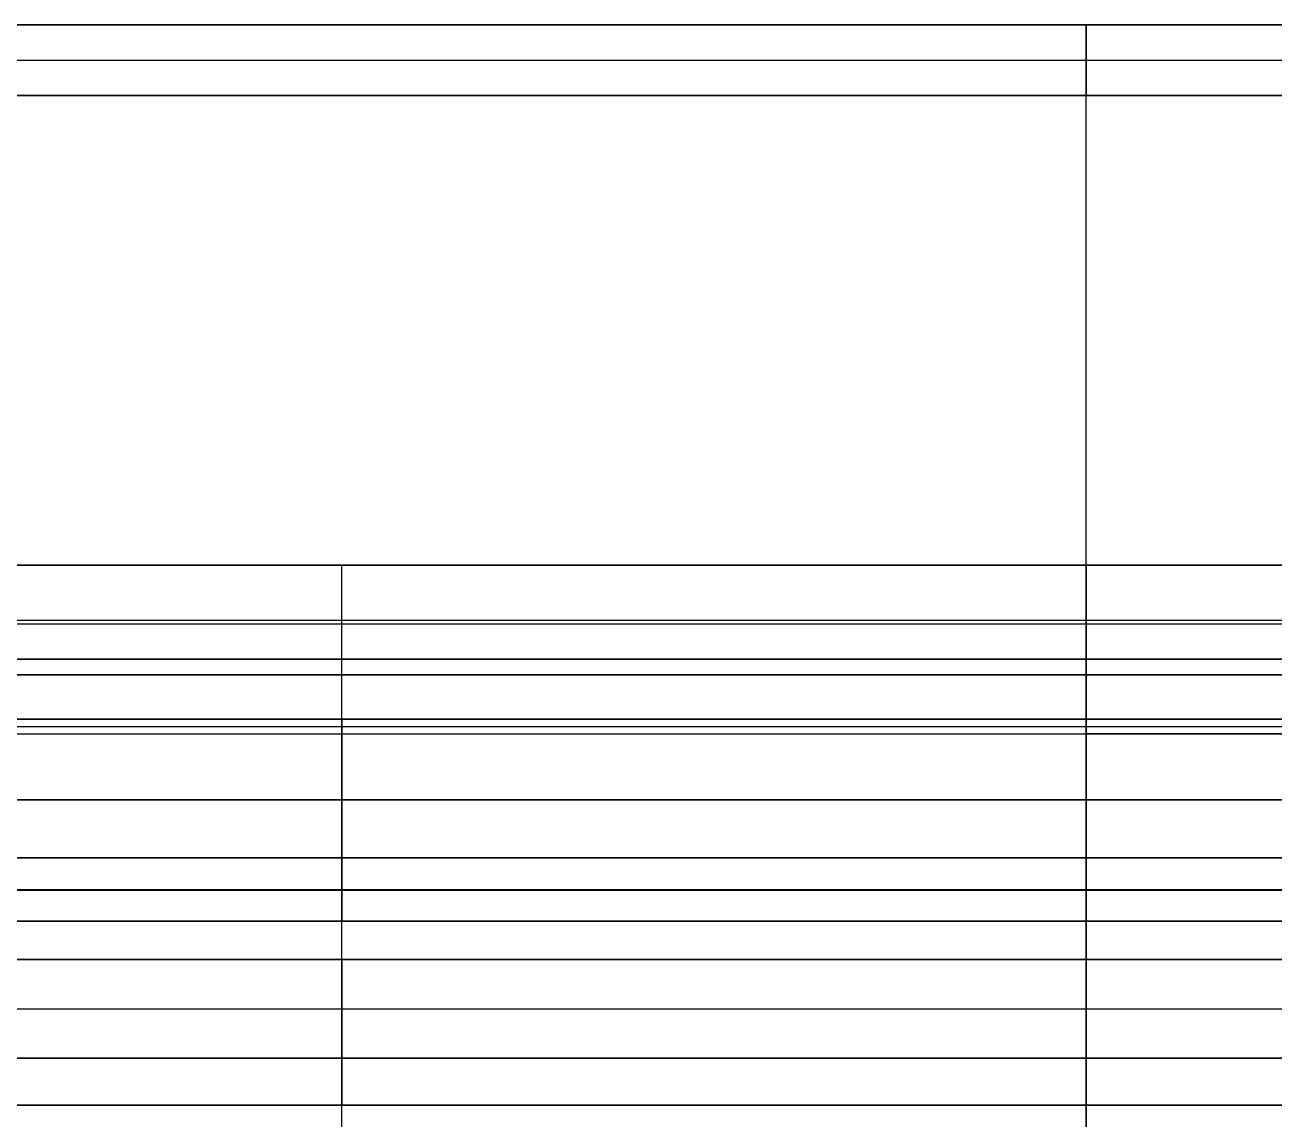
# Model space of a CAD drawing. Header units: millimetres. Extents: x 20.2 to 60.2, y 0 to 42.2.
# Drawn here: x 38.043 to 40.576, y 40.028 to 42.246 of the extents above; entities that cross this region are included whole.
import ezdxf

# ---------------------------------------------------------------- set-up
doc = ezdxf.new("R2010")
doc.units = ezdxf.units.MM
doc.layers.add('CHARGING$Platiene Rund Transmitter', color=178, linetype='Continuous', true_color=0x000000)

msp = doc.modelspace()

# ---------------------------------------------------------------- linework, layer by layer
at = {"layer": 'CHARGING$Platiene Rund Transmitter', "color": 254, "true_color": 0xcad1ee}
for p, q in [((37.4721, 42.2461, -1.2083), (42.9185, 42.2461, -1.2083)), ((40.1953, 42.2461, -1.0178), (40.1953, 42.2461, -1.3987)), ((40.1953, 42.1033, -1.4939), (40.1953, 42.2461, -1.3987)), ((40.1953, 42.2461, -1.0178), (40.1953, 42.1033, -0.9226)), ((37.2827, 42.1747, -0.9702), (43.1071, 42.1747, -0.9702)), ((37.2835, 42.1747, -1.4463), (43.1071, 42.1747, -1.4463)), ((40.1953, 39.9608, -1.4939), (40.1953, 42.1033, -1.4939)), ((40.1953, 39.9608, -0.9226), (40.1953, 42.1033, -0.9226)), ((37.1767, 41.1511, 0.1561), (43.2139, 41.1511, 0.1561)), ((37.1767, 41.1511, -2.9481), (40.1953, 41.1511, -2.9481)), ((38.686, 41.1511, -2.8053), (38.686, 41.1511, -3.091)), ((40.1953, 41.1511, 0.299), (40.1953, 41.1511, 0.0133)), ((40.1953, 41.1511, -2.9481), (43.2139, 41.1511, -2.9481)), ((40.1953, 41.1511, -3.091), (40.1953, 40.9283, -3.091)), ((40.1953, 40.9283, 0.299), (40.1953, 41.1511, 0.299)), ((37.1767, 41.0397, -3.091), (43.2139, 41.0397, -3.091)), ((37.1767, 41.0397, 0.299), (43.2139, 41.0397, 0.299)), ((37.2541, 41.032, -1.4939), (43.1365, 41.032, -1.4939)), ((37.2541, 41.032, -0.9226), (43.1365, 41.032, -0.9226)), ((38.686, 38.0087, -2.6149), (38.686, 40.9606, -2.6149)), ((40.1953, 40.9606, -0.1771), (40.1953, 38.0087, -0.1771)), ((40.1953, 40.9283, 0.299), (40.1953, 40.9283, 0.0133)), ((40.1953, 40.9283, -2.8053), (40.1953, 40.9283, -3.091)), ((40.1953, 37.2469, -2.8053), (40.1953, 40.9283, -2.8053)), ((40.1953, 40.9283, 0.0133), (40.1953, 37.2469, 0.0133))]:
    msp.add_line(p, q, dxfattribs=at)
at = {"layer": 'CHARGING$Platiene Rund Transmitter', "color": 7, "true_color": 0xcaffee}
for p, q in [((40.1953, 40.9283, 0.299), (40.1953, 40.9283, 0.0133)), ((40.1953, 40.9283, -2.8053), (40.1953, 40.9283, -3.091)), ((40.1953, 40.056, -2.8053), (40.1953, 40.9283, -2.8053)), ((40.1953, 40.9283, 0.0133), (40.1953, 40.056, 0.0133)), ((38.686, 40.8388, -3.1536), (38.686, 40.8092, -3.2351)), ((40.1953, 40.8092, 0.4431), (40.1953, 40.8388, 0.3616)), ((37.1767, 40.824, 0.4023), (43.2139, 40.824, 0.4023)), ((37.1767, 40.824, -3.1943), (40.1953, 40.824, -3.1943)), ((40.1953, 40.824, -3.1943), (43.2139, 40.824, -3.1943)), ((38.686, 40.5579, -3.2682), (38.686, 40.4292, -3.0843)), ((40.1953, 40.4292, 0.2923), (40.1953, 40.5579, 0.4762)), ((37.1767, 40.4936, 0.3842), (43.2139, 40.4936, 0.3842)), ((37.1767, 40.4936, -3.1762), (40.1953, 40.4936, -3.1762)), ((37.1767, 40.4921, -2.8053), (43.2139, 40.4921, -2.8053)), ((37.1767, 40.4921, 0.0133), (43.2139, 40.4921, 0.0133)), ((40.1953, 40.4936, -3.1762), (43.2139, 40.4936, -3.1762)), ((38.686, 40.3512, -3.0437), (38.686, 40.1512, -3.0438)), ((40.1953, 40.1512, 0.2518), (40.1953, 40.3512, 0.2517)), ((37.1767, 40.2512, 0.2518), (43.2139, 40.2512, 0.2518)), ((37.1767, 40.2512, -3.0438), (40.1953, 40.2512, -3.0438)), ((40.1953, 40.2512, -3.0438), (43.2139, 40.2512, -3.0438)), ((40.1953, 40.056, 0.1565), (40.1953, 40.056, 0.0133)), ((40.1953, 40.056, -2.8053), (40.1953, 40.056, -2.9485))]:
    msp.add_line(p, q, dxfattribs=at)
at = {"layer": 'CHARGING$Platiene Rund Transmitter', "color": 254, "true_color": 0xcad1ee}
for points in [[(37.4721, 42.2461, -1.0178), (40.1953, 42.2461, -1.0178), (42.9185, 42.2461, -1.0178)], [(42.9185, 42.2461, -1.3987), (40.1953, 42.2461, -1.3987), (37.4721, 42.2461, -1.3987)], [(43.1659, 42.1033, -1.4939), (40.1953, 42.1033, -1.4939), (37.2247, 42.1033, -1.4939)], [(37.2247, 42.1033, -0.9226), (40.1953, 42.1033, -0.9226), (43.1659, 42.1033, -0.9226)], [(40.1953, 41.1511, -2.8053), (38.686, 41.1511, -2.8053), (37.1767, 41.1511, -2.8053)], [(37.1767, 41.1511, 0.0133), (40.1953, 41.1511, 0.0133), (43.2139, 41.1511, 0.0133)], [(37.1767, 41.1511, 0.299), (40.1953, 41.1511, 0.299), (43.2139, 41.1511, 0.299)], [(40.1953, 41.1511, -3.091), (38.686, 41.1511, -3.091), (37.1767, 41.1511, -3.091)], [(43.2139, 41.1511, -2.8053), (41.7046, 41.1511, -2.8053), (40.1953, 41.1511, -2.8053)], [(40.1953, 41.1511, -2.8053), (40.1953, 41.1511, -2.9481), (40.1953, 41.1511, -3.091)], [(43.2139, 41.1511, -3.091), (41.7046, 41.1511, -3.091), (40.1953, 41.1511, -3.091)], [(40.1953, 40.9606, -2.6149), (38.686, 40.9606, -2.6149), (37.1767, 40.9606, -2.6149)], [(37.1767, 40.9606, -0.1771), (40.1953, 40.9606, -0.1771), (43.2139, 40.9606, -0.1771)], [(40.1953, 38.0087, -2.6149), (40.1953, 39.4846, -2.6149), (40.1953, 40.9606, -2.6149)], [(43.2139, 40.9606, -2.6149), (41.7046, 40.9606, -2.6149), (40.1953, 40.9606, -2.6149)], [(43.2139, 40.9283, -3.091), (40.1953, 40.9283, -3.091), (37.1767, 40.9283, -3.091)], [(37.1767, 40.9283, 0.299), (40.1953, 40.9283, 0.299), (43.2139, 40.9283, 0.299)], [(37.1767, 40.9283, 0.0133), (40.1953, 40.9283, 0.0133), (43.2139, 40.9283, 0.0133)], [(43.2139, 40.9283, -2.8053), (40.1953, 40.9283, -2.8053), (37.1767, 40.9283, -2.8053)]]:
    msp.add_open_spline(points, degree=2, dxfattribs=at)
at = {"layer": 'CHARGING$Platiene Rund Transmitter', "color": 254, "true_color": 0xcad1ee, "extrusion": (1, 3.73088e-14, 3.73088e-14)}
msp.add_rational_spline([(38.686, 40.9606, -2.6149), (38.686, 41.1511, -2.6149), (38.686, 41.1511, -2.8053)], [1, 0.707106781187, 1], degree=2, dxfattribs=at)
at = {"layer": 'CHARGING$Platiene Rund Transmitter', "color": 254, "true_color": 0xcad1ee, "extrusion": (1, 1.11927e-13, 1.11927e-13)}
msp.add_rational_spline([(40.1953, 40.9606, -2.6149), (40.1953, 41.1511, -2.6149), (40.1953, 41.1511, -2.8053)], [1, 0.707106781187, 1], degree=2, dxfattribs=at)
at = {"layer": 'CHARGING$Platiene Rund Transmitter', "color": 254, "true_color": 0xcad1ee, "extrusion": (1, -7.46177e-14, 3.73088e-14)}
msp.add_rational_spline([(40.1953, 40.9606, -0.1771), (40.1953, 41.1511, -0.1771), (40.1953, 41.1511, 0.0133)], [1, 0.707106781187, 1], degree=2, dxfattribs=at)
at = {"layer": 'CHARGING$Platiene Rund Transmitter', "color": 7, "true_color": 0xcaffee}
for points, degree in [([(40.1953, 40.9283, -3.091), (38.686, 40.9283, -3.091), (37.1767, 40.9283, -3.091)], 2), ([(37.1767, 40.9283, 0.299), (40.1953, 40.9283, 0.299), (43.2139, 40.9283, 0.299)], 2), ([(37.1767, 40.9283, -2.8053), (40.1953, 40.9283, -2.8053), (43.2139, 40.9283, -2.8053)], 2), ([(43.2139, 40.9283, 0.0133), (40.1953, 40.9283, 0.0133), (37.1767, 40.9283, 0.0133)], 2), ([(43.2139, 40.9283, -3.091), (41.7046, 40.9283, -3.091), (40.1953, 40.9283, -3.091)], 2), ([(40.1953, 40.8388, -3.1536), (38.686, 40.8388, -3.1536), (37.1767, 40.8388, -3.1536)], 2), ([(37.1767, 40.8388, 0.3616), (40.1953, 40.8388, 0.3616), (43.2139, 40.8388, 0.3616)], 2), ([(43.2139, 40.8388, -3.1536), (41.7046, 40.8388, -3.1536), (40.1953, 40.8388, -3.1536)], 2), ([(40.1953, 40.8092, -3.2351), (40.1953, 40.824, -3.1943), (40.1953, 40.8388, -3.1536)], 2), ([(37.1767, 40.8092, 0.4431), (40.1953, 40.8092, 0.4431), (43.2139, 40.8092, 0.4431)], 2), ([(37.1767, 40.8092, -3.2351), (38.686, 40.8092, -3.2351), (40.1953, 40.8092, -3.2351)], 2), ([(43.2139, 40.8092, -3.2351), (41.7046, 40.8092, -3.2351), (40.1953, 40.8092, -3.2351)], 2), ([(37.1767, 40.6749, 0.537), (40.1953, 40.6749, 0.537), (43.2139, 40.6749, 0.537)], 2), ([(40.1953, 40.6749, -3.329), (38.686, 40.6749, -3.329), (37.1767, 40.6749, -3.329)], 2), ([(43.2139, 40.6749, -3.329), (41.7046, 40.6749, -3.329), (40.1953, 40.6749, -3.329)], 2), ([(37.1767, 40.5579, 0.4762), (40.1953, 40.5579, 0.4762), (43.2139, 40.5579, 0.4762)], 2), ([(40.1953, 40.5579, -3.2682), (38.686, 40.5579, -3.2682), (37.1767, 40.5579, -3.2682)], 2), ([(43.2139, 40.5579, -3.2682), (41.7046, 40.5579, -3.2682), (40.1953, 40.5579, -3.2682)], 2), ([(40.1953, 40.4292, -3.0843), (40.1953, 40.4936, -3.1762), (40.1953, 40.5579, -3.2682)], 2), ([(43.2139, 40.4292, 0.2923), (40.1953, 40.4292, 0.2923), (37.1767, 40.4292, 0.2923)], 2), ([(37.1767, 40.4292, -3.0843), (38.686, 40.4292, -3.0843), (40.1953, 40.4292, -3.0843)], 2), ([(40.1953, 40.4292, -3.0843), (41.7046, 40.4292, -3.0843), (43.2139, 40.4292, -3.0843)], 2), ([(43.2139, 40.3512, 0.2517), (40.1953, 40.3512, 0.2517), (37.1767, 40.3512, 0.2517)], 2), ([(37.1767, 40.3512, -3.0437), (38.686, 40.3512, -3.0437), (40.1953, 40.3512, -3.0437)], 2), ([(37.1767, 40.3512, 0.2517), (40.1953, 40.3512, 0.2517), (43.2139, 40.3512, 0.2517)], 2), ([(40.1953, 40.3512, -3.0437), (38.686, 40.3512, -3.0437), (37.1767, 40.3512, -3.0437)], 2), ([(40.1953, 40.1512, -3.0438), (40.1953, 40.2512, -3.0438), (40.1953, 40.3512, -3.0437)], 2), ([(40.1953, 40.3512, -3.0437), (41.7046, 40.3512, -3.0437), (43.2139, 40.3512, -3.0437)], 2), ([(43.2139, 40.3512, -3.0437), (41.7046, 40.3512, -3.0437), (40.1953, 40.3512, -3.0437)], 2), ([(37.1767, 40.1512, -3.0438), (38.1829, 40.1512, -3.0438), (39.1891, 40.1512, -3.0438), (40.1953, 40.1512, -3.0438)], 3), ([(43.2139, 40.1512, 0.2518), (40.1953, 40.1512, 0.2518), (37.1767, 40.1512, 0.2518)], 2), ([(40.1953, 40.1512, -3.0438), (38.686, 40.1512, -3.0438), (37.1767, 40.1512, -3.0438)], 2), ([(37.1767, 40.1512, 0.2518), (40.1953, 40.1512, 0.2518), (43.2139, 40.1512, 0.2518)], 2), ([(40.1953, 40.1512, -3.0438), (41.2015, 40.1512, -3.0438), (42.2077, 40.1512, -3.0438), (43.2139, 40.1512, -3.0438)], 3), ([(43.2139, 40.1512, -3.0438), (41.7046, 40.1512, -3.0438), (40.1953, 40.1512, -3.0438)], 2), ([(37.1767, 40.056, -2.8053), (40.1953, 40.056, -2.8053), (43.2139, 40.056, -2.8053)], 2), ([(43.2139, 40.056, 0.0133), (40.1953, 40.056, 0.0133), (37.1767, 40.056, 0.0133)], 2), ([(37.1767, 40.056, -2.9485), (38.686, 40.056, -2.9485), (40.1953, 40.056, -2.9485)], 2), ([(43.2139, 40.056, 0.1565), (40.1953, 40.056, 0.1565), (37.1767, 40.056, 0.1565)], 2), ([(40.1953, 40.056, -2.9485), (41.7046, 40.056, -2.9485), (43.2139, 40.056, -2.9485)], 2)]:
    msp.add_open_spline(points, degree=degree, dxfattribs=at)
at = {"layer": 'CHARGING$Platiene Rund Transmitter', "color": 7, "true_color": 0xcaffee, "extrusion": (1, 0, 0)}
msp.add_rational_spline([(38.686, 40.8388, -3.1536), (38.686, 40.8616, -3.091), (38.686, 40.9283, -3.091)], [0.895504279422, 0.77517249094, 1], degree=2, dxfattribs=at)
at = {"layer": 'CHARGING$Platiene Rund Transmitter', "color": 7, "true_color": 0xcaffee, "extrusion": (1, -2.13132e-13, 3.04384e-13)}
msp.add_rational_spline([(40.1953, 40.8388, -3.1536), (40.1953, 40.8616, -3.091), (40.1953, 40.9283, -3.091)], [0.895504279422, 0.77517249094, 1], degree=2, dxfattribs=at)
at = {"layer": 'CHARGING$Platiene Rund Transmitter', "color": 7, "true_color": 0xcaffee, "extrusion": (-1, -1.06566e-13, -1.52192e-13)}
msp.add_rational_spline([(40.1953, 40.8388, 0.3616), (40.1953, 40.8616, 0.299), (40.1953, 40.9283, 0.299)], [0.895504279422, 0.775172490939, 1], degree=2, dxfattribs=at)
at = {"layer": 'CHARGING$Platiene Rund Transmitter', "color": 7, "true_color": 0xcaffee, "extrusion": (-1, -1.04635e-14, 7.94119e-14)}
msp.add_rational_spline([(38.686, 40.8092, -3.2351), (38.686, 40.7749, -3.329), (38.686, 40.6749, -3.329), (38.686, 40.6006, -3.329), (38.686, 40.5579, -3.2682)], [0.895504279422, 0.77517249094, 1, 0.822659997503, 0.8600704533], degree=2, knots=[1.935835, 1.935835, 1.935835, 3.141593, 3.141593, 4.092673, 4.092673, 4.092673], dxfattribs=at)
at = {"layer": 'CHARGING$Platiene Rund Transmitter', "color": 7, "true_color": 0xcaffee, "extrusion": (-1, -5.06369e-14, 1.69637e-13)}
msp.add_rational_spline([(40.1953, 40.5579, -3.2682), (40.1953, 40.6006, -3.329), (40.1953, 40.6749, -3.329), (40.1953, 40.7749, -3.329), (40.1953, 40.8092, -3.2351)], [0.860070435461, 0.822660039784, 1, 0.775172544543, 0.895504222043], degree=2, knots=[0, 0, 0, 0.1442897, 0.1442897, 0.3272168, 0.3272168, 0.3272168], dxfattribs=at)
at = {"layer": 'CHARGING$Platiene Rund Transmitter', "color": 7, "true_color": 0xcaffee, "extrusion": (1, -1.04635e-14, -7.94119e-14)}
msp.add_rational_spline([(40.1953, 40.8092, 0.4431), (40.1953, 40.7749, 0.537), (40.1953, 40.6749, 0.537), (40.1953, 40.6006, 0.537), (40.1953, 40.5579, 0.4762)], [0.895504279422, 0.77517249094, 1, 0.822659997502, 0.8600704533], degree=2, knots=[1.935835, 1.935835, 1.935835, 3.141593, 3.141593, 4.092673, 4.092673, 4.092673], dxfattribs=at)
at = {"layer": 'CHARGING$Platiene Rund Transmitter', "color": 7, "true_color": 0xcaffee, "extrusion": (1, 1.43321e-13, 2.7546e-13)}
msp.add_rational_spline([(38.686, 40.3512, -3.0437), (38.686, 40.3512, -3.0437), (38.686, 40.3512, -3.0437), (38.686, 40.4007, -3.0437), (38.686, 40.4292, -3.0843)], [0.999913263926, 0.99995662554, 1, 0.822659997503, 0.8600704533], degree=2, knots=[3.14136, 3.14136, 3.14136, 3.1415927, 3.1415927, 4.0926731, 4.0926731, 4.0926731], dxfattribs=at)
at = {"layer": 'CHARGING$Platiene Rund Transmitter', "color": 7, "true_color": 0xcaffee, "extrusion": (1, -1.43321e-13, -6.25578e-13)}
msp.add_rational_spline([(40.1953, 40.3512, -3.0437), (40.1953, 40.3512, -3.0437), (40.1953, 40.3512, -3.0437), (40.1953, 40.4007, -3.0437), (40.1953, 40.4292, -3.0843)], [0.999913263926, 0.99995662554, 1, 0.822659997503, 0.8600704533], degree=2, knots=[0, 0, 0, 0.00002347, 0.00002347, 0.09599243, 0.09599243, 0.09599243], dxfattribs=at)
at = {"layer": 'CHARGING$Platiene Rund Transmitter', "color": 7, "true_color": 0xcaffee, "extrusion": (-1, 0, 0)}
msp.add_rational_spline([(40.1953, 40.3512, 0.2517), (40.1953, 40.3512, 0.2517), (40.1953, 40.3512, 0.2517), (40.1953, 40.4007, 0.2517), (40.1953, 40.4292, 0.2923)], [0.999913263926, 0.999956625539, 1, 0.822659997502, 0.8600704533], degree=2, knots=[3.14136, 3.14136, 3.14136, 3.1415927, 3.1415927, 4.0926731, 4.0926731, 4.0926731], dxfattribs=at)
at = {"layer": 'CHARGING$Platiene Rund Transmitter', "color": 7, "true_color": 0xcaffee, "extrusion": (1, -7.46047e-14, -7.46183e-14)}
msp.add_rational_spline([(38.686, 40.1512, -3.0438), (38.686, 40.1512, -3.0438), (38.686, 40.1512, -3.0438), (38.686, 40.056, -3.0438), (38.686, 40.056, -2.9485)], [0.999924104174, 0.999962047169, 1, 0.707106781187, 1], degree=2, knots=[3.141389, 3.141389, 3.141389, 3.141593, 3.141593, 4.712389, 4.712389, 4.712389], dxfattribs=at)
at = {"layer": 'CHARGING$Platiene Rund Transmitter', "color": 7, "true_color": 0xcaffee, "extrusion": (1, -2.23808e-13, -2.23855e-13)}
msp.add_rational_spline([(40.1953, 40.056, -2.9485), (40.1953, 40.056, -3.0438), (40.1953, 40.1512, -3.0438), (40.1953, 40.1512, -3.0438), (40.1953, 40.1512, -3.0438)], [1, 0.707106781187, 1, 0.999956625538, 0.999913263922], degree=2, knots=[0, 0, 0, 0.1570773, 0.1570773, 0.1571006, 0.1571006, 0.1571006], dxfattribs=at)
at = {"layer": 'CHARGING$Platiene Rund Transmitter', "color": 7, "true_color": 0xcaffee, "extrusion": (1, -9.20317e-22, -7.46183e-14)}
msp.add_rational_spline([(40.1953, 40.1512, 0.2518), (40.1953, 40.1512, 0.2518), (40.1953, 40.1512, 0.2518), (40.1953, 40.056, 0.2518), (40.1953, 40.056, 0.1565)], [0.999934944827, 0.9999674688, 1, 0.707106781187, 1], degree=2, knots=[3.141418, 3.141418, 3.141418, 3.141593, 3.141593, 4.712389, 4.712389, 4.712389], dxfattribs=at)

doc.saveas('drawing.dxf')
